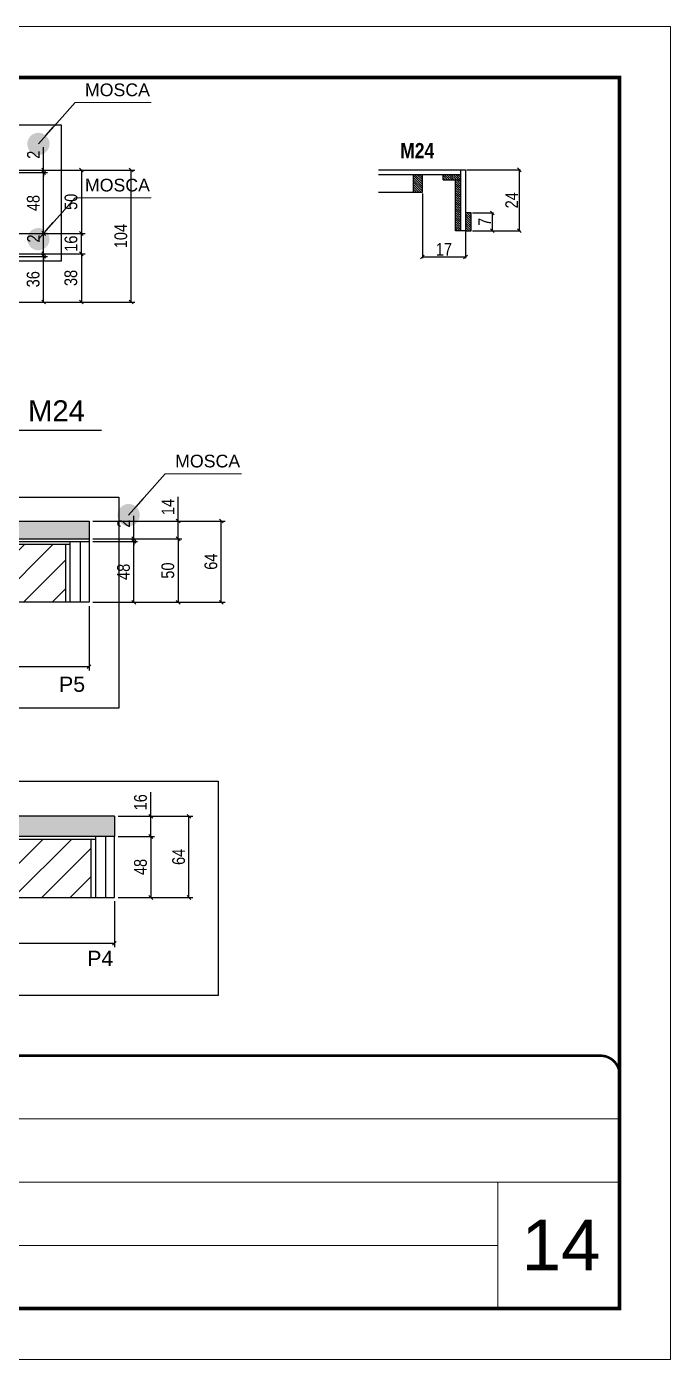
# Model space of a CAD drawing. Extents: x 2603 to 22413, y 1253 to 30260.
# Drawn here: x 5179 to 5686, y 25373 to 26423 of the extents above; entities that cross this region are included whole.
import ezdxf

# ---------------------------------------------------------------- set-up
doc = ezdxf.new("R2010")
doc.units = 0
doc.linetypes.add('CONTINUO', pattern=[0])
doc.linetypes.add('DASHED', pattern=[0.75, 0.5, -0.25])
for name, color, linetype in [('5', 5, 'Continuous'), ('COTA', 241, 'Continuous'), ('detalhes', 4, 'Continuous'), ('NOMENCLATURA', 7, 'Continuous'), ('Painéis', 200, 'Continuous'), ('SARR_2.2x10', 60, 'Continuous'), ('SARR_2.2x7', 40, 'Continuous'), ('SARR_3.5x7', 81, 'Continuous')]:
    doc.layers.add(name, color=color, linetype=linetype)
for name, color, linetype, lineweight in [('CARIMBO', 255, 'Continuous', 9), ('Folhas', 255, 'Continuous', 9), ('Hachura', 251, 'Continuous', 9), ('SARRAFO DE PRESSAO', 251, 'DASHED', 9)]:
    doc.layers.add(name, color=color, linetype=linetype, lineweight=lineweight)
doc.styles.add('ARIAL', font='arial.ttf')
doc.styles.add('COTA TECNICA', font='techl___.ttf', dxfattribs={"height": 10})
doc.styles.add('COTA TECNICA 2X', font='techl___.ttf', dxfattribs={"height": 10})
doc.styles.add('COTA TECNICA-50', font='techl___.ttf', dxfattribs={"height": 9})
doc.styles.get("Standard").update_dxf_attribs({"font": 'arial.ttf'})
doc.styles.add('TECNICA', font='techb___.ttf', dxfattribs={"height": 10})
doc.dimstyles.new('3x', dxfattribs={"dimtxt": 10, "dimasz": 5, "dimexe": 7, "dimexo": 5, "dimgap": 4, "dimtad": 1, "dimdec": 4, "dimlfac": 0.3333333333333333, "dimdsep": 46, "dimtxsty": 'Standard', "dimblk": 'DOT', "dimcen": 0.09, "dimclrd": 1, "dimclre": 1, "dimclrt": 2, "dimadec": 0, "dimazin": 2, "dimtfac": 1, "dimtdec": 4, "dimtmove": 0, "dimatfit": 3, "dimldrblk": 'DOT', "dimfxl": 1, "dimtolj": 1, "dimtzin": 0, "dimlwd": 9, "dimlwe": 9, "dimarcsym": 0})
doc.dimstyles.new('COTA PAINEL-50', dxfattribs={"dimtxt": 9, "dimasz": 3, "dimexe": 3, "dimexo": 3, "dimgap": 3, "dimtad": 1, "dimdec": 1, "dimzin": 12, "dimdsep": 46, "dimtxsty": 'COTA TECNICA-50', "dimblk1": 'OBLIQUE', "dimblk2": 'OBLIQUE', "dimsah": 1, "dimcen": 0.9, "dimclrd": 4, "dimclre": 4, "dimclrt": 240, "dimadec": 1, "dimazin": 3, "dimtfac": 1, "dimtdec": 1, "dimtmove": 0, "dimatfit": 3, "dimfxl": 1, "dimtolj": 1, "dimtzin": 12, "dimarcsym": 0})
doc.dimstyles.new('PAINEL', dxfattribs={"dimtxt": 10, "dimasz": 3, "dimexe": 3, "dimexo": 3, "dimgap": 3, "dimtad": 1, "dimdec": 1, "dimzin": 12, "dimdsep": 46, "dimtxsty": 'COTA TECNICA', "dimblk1": 'OBLIQUE', "dimblk2": 'OBLIQUE', "dimsah": 1, "dimcen": 0.9, "dimclrd": 4, "dimclre": 4, "dimclrt": 240, "dimadec": 1, "dimazin": 3, "dimtfac": 1, "dimtdec": 1, "dimtmove": 0, "dimatfit": 3, "dimfxl": 1, "dimtolj": 1, "dimtzin": 12, "dimarcsym": 0})
doc.dimstyles.new('SECAO', dxfattribs={"dimscale": 0.3333333333333333, "dimtxt": 5, "dimasz": 9, "dimexe": 3, "dimexo": 3, "dimgap": 3, "dimtad": 1, "dimdec": 1, "dimlfac": 0.5, "dimzin": 12, "dimdsep": 46, "dimtxsty": 'COTA TECNICA 2X', "dimblk1": 'OBLIQUE', "dimblk2": 'OBLIQUE', "dimsah": 1, "dimcen": 0.9, "dimclrd": 4, "dimclre": 4, "dimclrt": 240, "dimadec": 1, "dimazin": 3, "dimtfac": 1, "dimtdec": 1, "dimtmove": 0, "dimatfit": 3, "dimfxl": 1, "dimtolj": 1, "dimtzin": 12, "dimarcsym": 0})
pattern_1 = [(135, (-127029.2225945584, -3805.956274011018), (-0.8838834764831844, -0.8838834764831843), [])]
pattern_2 = [(45, (-126418.0313902294, -5382.982574682463), (-11.22532015133644, 11.22532015133644), [])]

# ---------------------------------------------------------------- blocks, each defined once
blk = doc.blocks.new('9999999999')
at = {"color": 30, "linetype": 'CONTINUO'}
for p, q in [((98564.56196592061, 34379.63774966353), (99583.97835781069, 34379.63774966353)), ((98564.56196592061, 34329.8268713108), (99487.97835781069, 34329.8268713108)), ((99583.97835781069, 34329.8268713108), (99487.97835781069, 34329.8268713108)), ((99487.97835781069, 34329.8268713108), (99487.97835781069, 34230.20511460536)), ((98564.56196592063, 34280.01599295808), (99487.97835781069, 34280.01599295808))]:
    blk.add_line(p, q, dxfattribs=at)
at = {"color": 30, "linetype": 'CONTINUO', "const_width": 2}
blk.add_lwpolyline([(99583.97835781069, 34230.20511460536), (99583.97835781069, 34414.44862801625, 0.4142135623730951), (99568.97835781069, 34429.44862801625), (98228.97835781069, 34429.44862801625, 0.4142135623730951), (98213.97835781069, 34414.44862801625), (98213.97835781069, 34245.20511460536, 0.4142135623730951), (98228.97835781069, 34230.20511460536), (99583.97835781069, 34230.20511460536)], format="xyb", dxfattribs=at)
at = {"layer": 'Folhas'}
blk.add_lwpolyline([(98138.97835781069, 34190.20511460536), (99623.97835781069, 34190.20511460536), (99623.97835781069, 35240.20511460536), (98138.97835781069, 35240.20511460536)], close=True, dxfattribs=at)
at = {"layer": 'Folhas', "color": 30, "const_width": 3}
blk.add_lwpolyline([(98213.97835781069, 34230.20511460536), (99583.97835781069, 34230.20511460536), (99583.97835781069, 35200.20511460536), (98213.97835781069, 35200.20511460536)], close=True, dxfattribs=at)
blk = doc.blocks.new('_Oblique')
at = {"color": 0, "linetype": 'ByBlock', "lineweight": -2}
blk.add_line((-0.5, -0.5), (0.5, 0.5), dxfattribs=at)
blk = doc.blocks.new('*D2968')
at = {"layer": 'COTA', "color": 4, "linetype": 'ByBlock', "lineweight": -2, "transparency": 16777216}
for p, q in [((5159.559038727311, 26310.44334662005), (5225.502833506034, 26310.44334662005)), ((5222.502833506034, 26310.44334662005), (5222.502833506034, 26260.44334662006)), ((5159.559038727311, 26260.44334662006), (5225.502833506034, 26260.44334662006))]:
    blk.add_line(p, q, dxfattribs=at)
at = {"layer": 'Defpoints', "color": 0, "linetype": 'ByBlock', "transparency": 16777216}
for p in [(5156.559038727311, 26310.44334662005), (5156.559038727311, 26260.44334662006), (5222.502833506034, 26260.44334662006)]:
    blk.add_point(p, dxfattribs=at)
at = {"layer": 'COTA', "color": 4, "linetype": 'ByBlock', "lineweight": -2, "transparency": 16777216, "xscale": 3, "yscale": 3, "zscale": 3}
for p, rotation in [((5222.502833506034, 26310.44334662005), 90), ((5222.502833506034, 26260.44334662006), 270)]:
    blk.add_blockref('_Oblique', p, dxfattribs=dict(at, rotation=rotation))
at = {"layer": 'COTA', "color": 240, "linetype": 'ByBlock', "transparency": 16777216, "insert": (5214.393184383233, 26285.44334662005), "char_height": 10, "attachment_point": 5, "rotation": 90, "style": 'COTA TECNICA'}
blk.add_mtext('\\A1;50', dxfattribs=at)
blk = doc.blocks.new('*D2969')
at = {"layer": 'COTA', "color": 4, "linetype": 'ByBlock', "lineweight": -2, "transparency": 16777216}
for p, q in [((5159.559038727311, 26244.44334662005), (5225.502833506151, 26244.44334662005)), ((5222.502833506151, 26244.44334662005), (5222.502833506151, 26206.44334662006)), ((5159.559038727311, 26206.44334662006), (5225.502833506151, 26206.44334662006))]:
    blk.add_line(p, q, dxfattribs=at)
at = {"layer": 'Defpoints', "color": 0, "linetype": 'ByBlock', "transparency": 16777216}
for p in [(5156.559038727311, 26244.44334662005), (5156.559038727311, 26206.44334662006), (5222.502833506151, 26206.44334662006)]:
    blk.add_point(p, dxfattribs=at)
at = {"layer": 'COTA', "color": 4, "linetype": 'ByBlock', "lineweight": -2, "transparency": 16777216, "xscale": 3, "yscale": 3, "zscale": 3}
for p, rotation in [((5222.502833506151, 26244.44334662005), 90), ((5222.502833506151, 26206.44334662006), 270)]:
    blk.add_blockref('_Oblique', p, dxfattribs=dict(at, rotation=rotation))
at = {"layer": 'COTA', "color": 240, "linetype": 'ByBlock', "transparency": 16777216, "insert": (5214.261605435981, 26225.44334662005), "char_height": 10, "attachment_point": 5, "rotation": 90, "style": 'COTA TECNICA'}
blk.add_mtext('\\A1;38', dxfattribs=at)
blk = doc.blocks.new('*D2970')
at = {"layer": 'COTA', "color": 4, "linetype": 'ByBlock', "lineweight": -2, "transparency": 16777216}
for p, q in [((5159.559038727311, 26260.44334662006), (5225.502833505619, 26260.44334662006)), ((5222.502833505619, 26244.44334662005), (5222.502833505619, 26260.44334662006)), ((5159.559038727311, 26244.44334662005), (5225.502833505619, 26244.44334662005))]:
    blk.add_line(p, q, dxfattribs=at)
at = {"layer": 'Defpoints', "color": 0, "linetype": 'ByBlock', "transparency": 16777216}
for p in [(5156.559038727311, 26260.44334662006), (5222.502833505619, 26260.44334662006), (5156.559038727311, 26244.44334662005)]:
    blk.add_point(p, dxfattribs=at)
at = {"layer": 'COTA', "color": 4, "linetype": 'ByBlock', "lineweight": -2, "transparency": 16777216, "xscale": 3, "yscale": 3, "zscale": 3}
for p, rotation in [((5222.502833505619, 26260.44334662006), 90), ((5222.502833505619, 26244.44334662005), 270)]:
    blk.add_blockref('_Oblique', p, dxfattribs=dict(at, rotation=rotation))
at = {"layer": 'COTA', "color": 240, "linetype": 'ByBlock', "transparency": 16777216, "insert": (5214.400494324338, 26252.44334662005), "char_height": 10, "attachment_point": 5, "rotation": 90, "style": 'COTA TECNICA'}
blk.add_mtext('\\A1;16', dxfattribs=at)
blk = doc.blocks.new('*D2971')
at = {"layer": 'COTA', "color": 4, "linetype": 'ByBlock', "lineweight": -2, "transparency": 16777216}
for p, q in [((5159.559038727311, 26310.44334662005), (5264.743127508234, 26310.44334662005)), ((5261.743127508234, 26206.44334662006), (5261.743127508234, 26310.44334662005)), ((5159.559038727311, 26206.44334662006), (5264.743127508234, 26206.44334662006))]:
    blk.add_line(p, q, dxfattribs=at)
at = {"layer": 'Defpoints', "color": 0, "linetype": 'ByBlock', "transparency": 16777216}
for p in [(5156.559038727311, 26310.44334662005), (5261.743127508234, 26310.44334662005), (5156.559038727311, 26206.44334662006)]:
    blk.add_point(p, dxfattribs=at)
at = {"layer": 'COTA', "color": 4, "linetype": 'ByBlock', "lineweight": -2, "transparency": 16777216, "xscale": 3, "yscale": 3, "zscale": 3}
for p, rotation in [((5261.743127508234, 26310.44334662005), 90), ((5261.743127508234, 26206.44334662006), 270)]:
    blk.add_blockref('_Oblique', p, dxfattribs=dict(at, rotation=rotation))
at = {"layer": 'COTA', "color": 240, "linetype": 'ByBlock', "transparency": 16777216, "insert": (5253.640788326954, 26258.44334662005), "char_height": 10, "attachment_point": 5, "rotation": 90, "style": 'COTA TECNICA'}
blk.add_mtext('\\A1;104', dxfattribs=at)
blk = doc.blocks.new('*D2973')
at = {"layer": 'COTA', "color": 4, "lineweight": -2, "transparency": 16777216}
for p, q in [((5526.106968681386, 26310.66302323984), (5568.554412893602, 26310.66302323984)), ((5567.554412893602, 26262.66302323984), (5567.554412893602, 26310.66302323984)), ((5530.506968681409, 26262.66302323984), (5568.554412893602, 26262.66302323984))]:
    blk.add_line(p, q, dxfattribs=at)
at = {"layer": 'Defpoints', "color": 0, "transparency": 16777216}
for p in [(5525.106968681386, 26310.66302323984), (5567.554412893602, 26310.66302323984), (5529.506968681409, 26262.66302323984)]:
    blk.add_point(p, dxfattribs=at)
at = {"layer": 'COTA', "color": 4, "lineweight": -2, "transparency": 16777216, "xscale": 3, "yscale": 3, "zscale": 3}
for p, rotation in [((5567.554412893602, 26310.66302323984), 90), ((5567.554412893602, 26262.66302323984), 270)]:
    blk.add_blockref('_Oblique', p, dxfattribs=dict(at, rotation=rotation))
at = {"layer": 'COTA', "color": 240, "transparency": 16777216, "insert": (5561.481313478404, 26286.66302323983), "char_height": 10, "attachment_point": 5, "rotation": 90, "style": 'COTA TECNICA 2X'}
blk.add_mtext('\\A1;24', dxfattribs=at)
blk = doc.blocks.new('*D2974')
at = {"layer": 'COTA', "color": 4, "lineweight": -2, "transparency": 16777216}
for p, q in [((5530.506968681409, 26276.66302323984), (5547.201825464494, 26276.66302323984)), ((5546.201825464494, 26276.66302323984), (5546.201825464494, 26262.66302323984)), ((5530.506968681409, 26262.66302323984), (5547.201825464494, 26262.66302323984))]:
    blk.add_line(p, q, dxfattribs=at)
at = {"layer": 'Defpoints', "color": 0, "transparency": 16777216}
for p in [(5529.506968681409, 26276.66302323984), (5529.506968681409, 26262.66302323984), (5546.201825464494, 26262.66302323984)]:
    blk.add_point(p, dxfattribs=at)
at = {"layer": 'COTA', "color": 4, "lineweight": -2, "transparency": 16777216, "xscale": 3, "yscale": 3, "zscale": 3}
for p, rotation in [((5546.201825464494, 26276.66302323984), 90), ((5546.201825464494, 26262.66302323984), 270)]:
    blk.add_blockref('_Oblique', p, dxfattribs=dict(at, rotation=rotation))
at = {"layer": 'COTA', "color": 240, "transparency": 16777216, "insert": (5540.128726049295, 26269.66302323983), "char_height": 10, "attachment_point": 5, "rotation": 90, "style": 'COTA TECNICA 2X'}
blk.add_mtext('\\A1;7', dxfattribs=at)
blk = doc.blocks.new('*D2975')
at = {"layer": 'COTA', "color": 4, "lineweight": -2, "transparency": 16777216}
for p, q in [((5491.106968681384, 26292.06302323983), (5491.106968681384, 26240.97444062478)), ((5525.106968681384, 26261.66302323982), (5525.106968681384, 26240.97444062478)), ((5491.106968681384, 26241.97444062478), (5525.106968681384, 26241.97444062478))]:
    blk.add_line(p, q, dxfattribs=at)
at = {"layer": 'Defpoints', "color": 0, "transparency": 16777216}
for p in [(5491.106968681384, 26293.06302323983), (5525.106968681384, 26262.66302323982), (5525.106968681384, 26241.97444062478)]:
    blk.add_point(p, dxfattribs=at)
at = {"layer": 'COTA', "color": 4, "lineweight": -2, "transparency": 16777216, "xscale": 3, "yscale": 3, "zscale": 3, "rotation": 180}
blk.add_blockref('_Oblique', (5491.106968681384, 26241.97444062478), dxfattribs=at)
at = {"layer": 'COTA', "color": 4, "lineweight": -2, "transparency": 16777216, "xscale": 3, "yscale": 3, "zscale": 3}
blk.add_blockref('_Oblique', (5525.106968681384, 26241.97444062478), dxfattribs=at)
at = {"layer": 'COTA', "color": 240, "transparency": 16777216, "insert": (5508.106968681384, 26248.04754003998), "char_height": 10, "attachment_point": 5, "style": 'COTA TECNICA 2X'}
blk.add_mtext('\\A1;17', dxfattribs=at)
blk = doc.blocks.new('*D2980')
at = {"layer": 'COTA', "color": 4, "linetype": 'ByBlock', "lineweight": -2, "transparency": 16777216}
for p, q in [((4984.55903872731, 25966.89772377004), (4984.55903872731, 25916.25621589182)), ((5228.55903872731, 25966.89772377004), (5228.55903872731, 25916.25621589182)), ((4984.55903872731, 25919.25621589182), (5228.55903872731, 25919.25621589182))]:
    blk.add_line(p, q, dxfattribs=at)
at = {"layer": 'Defpoints', "color": 0, "linetype": 'ByBlock', "transparency": 16777216}
for p in [(4984.55903872731, 25969.89772377004), (5228.55903872731, 25969.89772377004), (5228.55903872731, 25919.25621589182)]:
    blk.add_point(p, dxfattribs=at)
at = {"layer": 'COTA', "color": 4, "linetype": 'ByBlock', "lineweight": -2, "transparency": 16777216, "xscale": 3, "yscale": 3, "zscale": 3, "rotation": 180}
blk.add_blockref('_Oblique', (4984.55903872731, 25919.25621589182), dxfattribs=at)
at = {"layer": 'COTA', "color": 4, "linetype": 'ByBlock', "lineweight": -2, "transparency": 16777216, "xscale": 3, "yscale": 3, "zscale": 3}
blk.add_blockref('_Oblique', (5228.55903872731, 25919.25621589182), dxfattribs=at)
at = {"layer": 'COTA', "color": 240, "linetype": 'ByBlock', "transparency": 16777216, "insert": (5106.55903872731, 25926.82200536551), "char_height": 9, "attachment_point": 5, "style": 'COTA TECNICA-50'}
blk.add_mtext('\\A1;244', dxfattribs=at)
blk = doc.blocks.new('*D2810')
at = {"layer": 'COTA', "color": 4, "linetype": 'ByBlock', "lineweight": -2, "transparency": 16777216}
for p, q in [((5231.559038727311, 26019.89772377005), (5301.779346388066, 26019.89772377005)), ((5298.779346388066, 26019.89772377005), (5298.779346388066, 25969.89772377005)), ((5231.559038727311, 25969.89772377005), (5301.779346388066, 25969.89772377005))]:
    blk.add_line(p, q, dxfattribs=at)
at = {"layer": 'Defpoints', "color": 0, "linetype": 'ByBlock', "transparency": 16777216}
for p in [(5228.559038727311, 26019.89772377005), (5228.559038727311, 25969.89772377005), (5298.779346388066, 25969.89772377005)]:
    blk.add_point(p, dxfattribs=at)
at = {"layer": 'COTA', "color": 4, "linetype": 'ByBlock', "lineweight": -2, "transparency": 16777216, "xscale": 3, "yscale": 3, "zscale": 3}
for p, rotation in [((5298.779346388066, 26019.89772377005), 90), ((5298.779346388066, 25969.89772377005), 270)]:
    blk.add_blockref('_Oblique', p, dxfattribs=dict(at, rotation=rotation))
at = {"layer": 'COTA', "color": 240, "linetype": 'ByBlock', "transparency": 16777216, "insert": (5290.669697265265, 25994.89772377005), "char_height": 10, "attachment_point": 5, "rotation": 90, "style": 'COTA TECNICA'}
blk.add_mtext('\\A1;50', dxfattribs=at)
blk = doc.blocks.new('*D2811')
at = {"layer": 'COTA', "color": 4, "linetype": 'ByBlock', "lineweight": -2, "transparency": 16777216}
for p, q in [((5298.779346388183, 26033.89772377005), (5298.779346388183, 26053.01468283437)), ((5231.559038727311, 26033.89772377005), (5301.779346388183, 26033.89772377005)), ((5298.779346388183, 26019.89772377005), (5298.779346388183, 26033.89772377005)), ((5231.559038727311, 26019.89772377005), (5301.779346388183, 26019.89772377005))]:
    blk.add_line(p, q, dxfattribs=at)
at = {"layer": 'Defpoints', "color": 0, "linetype": 'ByBlock', "transparency": 16777216}
for p in [(5228.559038727311, 26033.89772377005), (5298.779346388183, 26033.89772377005), (5228.559038727311, 26019.89772377005)]:
    blk.add_point(p, dxfattribs=at)
at = {"layer": 'COTA', "color": 4, "linetype": 'ByBlock', "lineweight": -2, "transparency": 16777216, "xscale": 3, "yscale": 3, "zscale": 3}
for p, rotation in [((5298.779346388183, 26033.89772377005), 90), ((5298.779346388183, 26019.89772377005), 270)]:
    blk.add_blockref('_Oblique', p, dxfattribs=dict(at, rotation=rotation))
at = {"layer": 'COTA', "color": 240, "linetype": 'ByBlock', "transparency": 16777216, "insert": (5290.706246972984, 26044.9562033022), "char_height": 10, "attachment_point": 5, "rotation": 90, "style": 'COTA TECNICA'}
blk.add_mtext('\\A1;14', dxfattribs=at)
blk = doc.blocks.new('*D2812')
at = {"layer": 'COTA', "color": 4, "linetype": 'ByBlock', "lineweight": -2, "transparency": 16777216}
for p, q in [((5231.559038727311, 26033.89772377005), (5335.711480601109, 26033.89772377005)), ((5332.711480601109, 25969.89772377005), (5332.711480601109, 26033.89772377005)), ((5231.559038727311, 25969.89772377005), (5335.711480601109, 25969.89772377005))]:
    blk.add_line(p, q, dxfattribs=at)
at = {"layer": 'Defpoints', "color": 0, "linetype": 'ByBlock', "transparency": 16777216}
for p in [(5228.559038727311, 26033.89772377005), (5332.711480601109, 26033.89772377005), (5228.559038727311, 25969.89772377005)]:
    blk.add_point(p, dxfattribs=at)
at = {"layer": 'COTA', "color": 4, "linetype": 'ByBlock', "lineweight": -2, "transparency": 16777216, "xscale": 3, "yscale": 3, "zscale": 3}
for p, rotation in [((5332.711480601109, 26033.89772377005), 90), ((5332.711480601109, 25969.89772377005), 270)]:
    blk.add_blockref('_Oblique', p, dxfattribs=dict(at, rotation=rotation))
at = {"layer": 'COTA', "color": 240, "linetype": 'ByBlock', "transparency": 16777216, "insert": (5324.609141419828, 26001.89772377004), "char_height": 10, "attachment_point": 5, "rotation": 90, "style": 'COTA TECNICA'}
blk.add_mtext('\\A1;64', dxfattribs=at)
blk = doc.blocks.new('*D2815')
at = {"layer": 'COTA', "color": 4, "linetype": 'ByBlock', "lineweight": -2, "transparency": 16777216}
for p, q in [((5004.55903872731, 25734.34786279764), (5004.55903872731, 25698.25989504754)), ((5248.55903872731, 25734.34786279764), (5248.55903872731, 25698.25989504754)), ((5004.55903872731, 25701.25989504754), (5248.55903872731, 25701.25989504754))]:
    blk.add_line(p, q, dxfattribs=at)
at = {"layer": 'Defpoints', "color": 0, "linetype": 'ByBlock', "transparency": 16777216}
for p in [(5004.55903872731, 25737.34786279764), (5248.55903872731, 25737.34786279764), (5248.55903872731, 25701.25989504754)]:
    blk.add_point(p, dxfattribs=at)
at = {"layer": 'COTA', "color": 4, "linetype": 'ByBlock', "lineweight": -2, "transparency": 16777216, "xscale": 3, "yscale": 3, "zscale": 3, "rotation": 180}
blk.add_blockref('_Oblique', (5004.55903872731, 25701.25989504754), dxfattribs=at)
at = {"layer": 'COTA', "color": 4, "linetype": 'ByBlock', "lineweight": -2, "transparency": 16777216, "xscale": 3, "yscale": 3, "zscale": 3}
blk.add_blockref('_Oblique', (5248.55903872731, 25701.25989504754), dxfattribs=at)
at = {"layer": 'COTA', "color": 240, "linetype": 'ByBlock', "transparency": 16777216, "insert": (5126.55903872731, 25709.33299446274), "char_height": 10, "attachment_point": 5, "style": 'COTA TECNICA'}
blk.add_mtext('\\A1;244', dxfattribs=at)
blk = doc.blocks.new('*D2816')
at = {"layer": 'COTA', "color": 4, "linetype": 'ByBlock', "lineweight": -2, "transparency": 16777216}
for p, q in [((5251.559038727311, 25785.34786279765), (5280.222692898999, 25785.34786279765)), ((5277.222692898999, 25785.34786279765), (5277.222692898999, 25737.34786279766)), ((5251.559038727311, 25737.34786279766), (5280.222692898999, 25737.34786279766))]:
    blk.add_line(p, q, dxfattribs=at)
at = {"layer": 'Defpoints', "color": 0, "linetype": 'ByBlock', "transparency": 16777216}
for p in [(5248.559038727311, 25785.34786279765), (5248.559038727311, 25737.34786279766), (5277.222692898999, 25737.34786279766)]:
    blk.add_point(p, dxfattribs=at)
at = {"layer": 'COTA', "color": 4, "linetype": 'ByBlock', "lineweight": -2, "transparency": 16777216, "xscale": 3, "yscale": 3, "zscale": 3}
for p, rotation in [((5277.222692898999, 25785.34786279765), 90), ((5277.222692898999, 25737.34786279766), 270)]:
    blk.add_blockref('_Oblique', p, dxfattribs=dict(at, rotation=rotation))
at = {"layer": 'COTA', "color": 240, "linetype": 'ByBlock', "transparency": 16777216, "insert": (5269.127663659238, 25761.34786279765), "char_height": 10, "attachment_point": 5, "rotation": 90, "style": 'COTA TECNICA'}
blk.add_mtext('\\A1;48', dxfattribs=at)
blk = doc.blocks.new('*D2817')
at = {"layer": 'COTA', "color": 4, "linetype": 'ByBlock', "lineweight": -2, "transparency": 16777216}
for p, q in [((5277.222692899057, 25801.34786279765), (5277.222692899057, 25820.36248268069)), ((5251.559038727311, 25801.34786279765), (5280.222692899057, 25801.34786279765)), ((5277.222692899057, 25785.34786279765), (5277.222692899057, 25801.34786279765)), ((5251.559038727311, 25785.34786279765), (5280.222692899057, 25785.34786279765))]:
    blk.add_line(p, q, dxfattribs=at)
at = {"layer": 'Defpoints', "color": 0, "linetype": 'ByBlock', "transparency": 16777216}
for p in [(5248.559038727311, 25801.34786279765), (5277.222692899057, 25801.34786279765), (5248.559038727311, 25785.34786279765)]:
    blk.add_point(p, dxfattribs=at)
at = {"layer": 'COTA', "color": 4, "linetype": 'ByBlock', "lineweight": -2, "transparency": 16777216, "xscale": 3, "yscale": 3, "zscale": 3}
for p, rotation in [((5277.222692899057, 25801.34786279765), 90), ((5277.222692899057, 25785.34786279765), 270)]:
    blk.add_blockref('_Oblique', p, dxfattribs=dict(at, rotation=rotation))
at = {"layer": 'COTA', "color": 240, "linetype": 'ByBlock', "transparency": 16777216, "insert": (5269.120353717776, 25812.35517273916), "char_height": 10, "attachment_point": 5, "rotation": 90, "style": 'COTA TECNICA'}
blk.add_mtext('\\A1;16', dxfattribs=at)
blk = doc.blocks.new('*D2818')
at = {"layer": 'COTA', "color": 4, "linetype": 'ByBlock', "lineweight": -2, "transparency": 16777216}
for p, q in [((5251.559038727311, 25801.34786279765), (5310.272648556624, 25801.34786279765)), ((5307.272648556624, 25737.34786279766), (5307.272648556624, 25801.34786279765)), ((5251.559038727311, 25737.34786279766), (5310.272648556624, 25737.34786279766))]:
    blk.add_line(p, q, dxfattribs=at)
at = {"layer": 'Defpoints', "color": 0, "linetype": 'ByBlock', "transparency": 16777216}
for p in [(5248.559038727311, 25801.34786279765), (5307.272648556624, 25801.34786279765), (5248.559038727311, 25737.34786279766)]:
    blk.add_point(p, dxfattribs=at)
at = {"layer": 'COTA', "color": 4, "linetype": 'ByBlock', "lineweight": -2, "transparency": 16777216, "xscale": 3, "yscale": 3, "zscale": 3}
for p, rotation in [((5307.272648556624, 25801.34786279765), 90), ((5307.272648556624, 25737.34786279766), 270)]:
    blk.add_blockref('_Oblique', p, dxfattribs=dict(at, rotation=rotation))
at = {"layer": 'COTA', "color": 240, "linetype": 'ByBlock', "transparency": 16777216, "insert": (5299.170309375343, 25769.34786279765), "char_height": 10, "attachment_point": 5, "rotation": 90, "style": 'COTA TECNICA'}
blk.add_mtext('\\A1;64', dxfattribs=at)
blk = doc.blocks.new('*D2819')
at = {"layer": 'COTA', "color": 4, "linetype": 'ByBlock', "lineweight": -2, "transparency": 16777216}
for p, q in [((5231.559038727311, 26017.89772377005), (5266.844601466437, 26017.89772377005)), ((5263.844601466437, 25969.89772377005), (5263.844601466437, 26017.89772377005)), ((5231.559038727311, 25969.89772377005), (5266.844601466437, 25969.89772377005))]:
    blk.add_line(p, q, dxfattribs=at)
at = {"layer": 'Defpoints', "color": 0, "linetype": 'ByBlock', "transparency": 16777216}
for p in [(5228.559038727311, 26017.89772377005), (5263.844601466437, 26017.89772377005), (5228.559038727311, 25969.89772377005)]:
    blk.add_point(p, dxfattribs=at)
at = {"layer": 'COTA', "color": 4, "linetype": 'ByBlock', "lineweight": -2, "transparency": 16777216, "xscale": 3, "yscale": 3, "zscale": 3}
for p, rotation in [((5263.844601466437, 26017.89772377005), 90), ((5263.844601466437, 25969.89772377005), 270)]:
    blk.add_blockref('_Oblique', p, dxfattribs=dict(at, rotation=rotation))
at = {"layer": 'COTA', "color": 240, "linetype": 'ByBlock', "transparency": 16777216, "insert": (5255.749572226677, 25993.89772377004), "char_height": 10, "attachment_point": 5, "rotation": 90, "style": 'COTA TECNICA'}
blk.add_mtext('\\A1;48', dxfattribs=at)
blk = doc.blocks.new('*D2820')
at = {"layer": 'COTA', "color": 4, "linetype": 'ByBlock', "lineweight": -2, "transparency": 16777216}
for p, q in [((5263.844601466553, 26019.89772377005), (5263.844601466553, 26038.00883488116)), ((5231.559038727311, 26019.89772377005), (5266.844601466553, 26019.89772377005)), ((5263.844601466553, 26017.89772377005), (5263.844601466553, 26019.89772377005)), ((5231.559038727311, 26017.89772377005), (5266.844601466553, 26017.89772377005)), ((5263.844601466553, 26017.89772377005), (5263.844601466553, 26014.89772377005))]:
    blk.add_line(p, q, dxfattribs=at)
at = {"layer": 'Defpoints', "color": 0, "linetype": 'ByBlock', "transparency": 16777216}
for p in [(5228.559038727311, 26019.89772377005), (5263.844601466553, 26019.89772377005), (5228.559038727311, 26017.89772377005)]:
    blk.add_point(p, dxfattribs=at)
at = {"layer": 'COTA', "color": 4, "linetype": 'ByBlock', "lineweight": -2, "transparency": 16777216, "xscale": 3, "yscale": 3, "zscale": 3}
for p, rotation in [((5263.844601466553, 26019.89772377005), 270), ((5263.844601466553, 26017.89772377005), 90)]:
    blk.add_blockref('_Oblique', p, dxfattribs=dict(at, rotation=rotation))
at = {"layer": 'COTA', "color": 240, "linetype": 'ByBlock', "transparency": 16777216, "insert": (5255.84460146656, 26031.9532793256), "char_height": 10, "attachment_point": 5, "rotation": 90, "style": 'COTA TECNICA'}
blk.add_mtext('\\A1;2', dxfattribs=at)
blk = doc.blocks.new('_Dot')
at = {"color": 0, "linetype": 'ByBlock', "lineweight": -2}
blk.add_line((-0.5, 0), (-1, 0), dxfattribs=at)
at = {"color": 0, "linetype": 'ByBlock', "const_width": 0.5}
blk.add_lwpolyline([(-0.25, 0, 1), (0.25, 0, 1)], format="xyb", close=True, dxfattribs=at)
blk = doc.blocks.new('*D1609')
at = {"layer": 'COTA', "color": 4, "linetype": 'ByBlock', "lineweight": -2, "transparency": 16777216}
for p, q in [((5159.559038727311, 26242.44334662005), (5195.765451350366, 26242.44334662005)), ((5192.765451350366, 26206.44334662006), (5192.765451350366, 26242.44334662005)), ((5159.559038727311, 26206.44334662006), (5195.765451350366, 26206.44334662006))]:
    blk.add_line(p, q, dxfattribs=at)
at = {"layer": 'Defpoints', "color": 0, "linetype": 'ByBlock', "transparency": 16777216}
for p in [(5156.559038727311, 26242.44334662005), (5192.765451350366, 26242.44334662005), (5156.559038727311, 26206.44334662006)]:
    blk.add_point(p, dxfattribs=at)
at = {"layer": 'COTA', "color": 4, "linetype": 'ByBlock', "lineweight": -2, "transparency": 16777216, "xscale": 3, "yscale": 3, "zscale": 3}
for p, rotation in [((5192.765451350366, 26242.44334662005), 90), ((5192.765451350366, 26206.44334662006), 270)]:
    blk.add_blockref('_Oblique', p, dxfattribs=dict(at, rotation=rotation))
at = {"layer": 'COTA', "color": 240, "linetype": 'ByBlock', "transparency": 16777216, "insert": (5184.546153104758, 26224.44334662005), "char_height": 10, "attachment_point": 5, "rotation": 90, "style": 'COTA TECNICA'}
blk.add_mtext('\\A1;36', dxfattribs=at)
blk = doc.blocks.new('*D309')
at = {"layer": 'COTA', "color": 4, "linetype": 'ByBlock', "lineweight": -2, "transparency": 16777216}
for p, q in [((5192.765451350483, 26244.44334662005), (5192.765451350483, 26262.55445773116)), ((5159.559038727311, 26244.44334662005), (5195.765451350483, 26244.44334662005)), ((5159.559038727311, 26242.44334662005), (5195.765451350483, 26242.44334662005)), ((5192.765451350483, 26242.44334662005), (5192.765451350483, 26244.44334662005)), ((5192.765451350483, 26242.44334662005), (5192.765451350483, 26239.44334662005))]:
    blk.add_line(p, q, dxfattribs=at)
at = {"layer": 'Defpoints', "color": 0, "linetype": 'ByBlock', "transparency": 16777216}
for p in [(5156.559038727311, 26244.44334662005), (5156.559038727311, 26242.44334662005), (5192.765451350483, 26244.44334662005)]:
    blk.add_point(p, dxfattribs=at)
at = {"layer": 'COTA', "color": 4, "linetype": 'ByBlock', "lineweight": -2, "transparency": 16777216, "xscale": 3, "yscale": 3, "zscale": 3}
for p, rotation in [((5192.765451350483, 26244.44334662005), 270), ((5192.765451350483, 26242.44334662005), 90)]:
    blk.add_blockref('_Oblique', p, dxfattribs=dict(at, rotation=rotation))
at = {"layer": 'COTA', "color": 240, "linetype": 'ByBlock', "transparency": 16777216, "insert": (5184.765451350489, 26256.4989021756), "char_height": 10, "attachment_point": 5, "rotation": 90, "style": 'COTA TECNICA'}
blk.add_mtext('\\A1;2', dxfattribs=at)
blk = doc.blocks.new('*D1610')
at = {"layer": 'COTA', "color": 4, "linetype": 'ByBlock', "lineweight": -2, "transparency": 16777216}
for p, q in [((5159.559038727311, 26308.44334662005), (5195.76545135054, 26308.44334662005)), ((5192.76545135054, 26260.44334662006), (5192.76545135054, 26308.44334662005)), ((5159.559038727311, 26260.44334662006), (5195.76545135054, 26260.44334662006))]:
    blk.add_line(p, q, dxfattribs=at)
at = {"layer": 'Defpoints', "color": 0, "linetype": 'ByBlock', "transparency": 16777216}
for p in [(5156.559038727311, 26308.44334662005), (5192.76545135054, 26308.44334662005), (5156.559038727311, 26260.44334662006)]:
    blk.add_point(p, dxfattribs=at)
at = {"layer": 'COTA', "color": 4, "linetype": 'ByBlock', "lineweight": -2, "transparency": 16777216, "xscale": 3, "yscale": 3, "zscale": 3}
for p, rotation in [((5192.76545135054, 26308.44334662005), 90), ((5192.76545135054, 26260.44334662006), 270)]:
    blk.add_blockref('_Oblique', p, dxfattribs=dict(at, rotation=rotation))
at = {"layer": 'COTA', "color": 240, "linetype": 'ByBlock', "transparency": 16777216, "insert": (5184.67042211078, 26284.44334662005), "char_height": 10, "attachment_point": 5, "rotation": 90, "style": 'COTA TECNICA'}
blk.add_mtext('\\A1;48', dxfattribs=at)
blk = doc.blocks.new('*D310')
at = {"layer": 'COTA', "color": 4, "linetype": 'ByBlock', "lineweight": -2, "transparency": 16777216}
for p, q in [((5192.765451350658, 26310.44334662005), (5192.765451350658, 26328.55445773116)), ((5159.559038727311, 26310.44334662005), (5195.765451350658, 26310.44334662005)), ((5159.559038727311, 26308.44334662005), (5195.765451350658, 26308.44334662005)), ((5192.765451350658, 26308.44334662005), (5192.765451350658, 26310.44334662005)), ((5192.765451350658, 26308.44334662005), (5192.765451350658, 26305.44334662005))]:
    blk.add_line(p, q, dxfattribs=at)
at = {"layer": 'Defpoints', "color": 0, "linetype": 'ByBlock', "transparency": 16777216}
for p in [(5156.559038727311, 26310.44334662005), (5156.559038727311, 26308.44334662005), (5192.765451350658, 26310.44334662005)]:
    blk.add_point(p, dxfattribs=at)
at = {"layer": 'COTA', "color": 4, "linetype": 'ByBlock', "lineweight": -2, "transparency": 16777216, "xscale": 3, "yscale": 3, "zscale": 3}
for p, rotation in [((5192.765451350658, 26310.44334662005), 270), ((5192.765451350658, 26308.44334662005), 90)]:
    blk.add_blockref('_Oblique', p, dxfattribs=dict(at, rotation=rotation))
at = {"layer": 'COTA', "color": 240, "linetype": 'ByBlock', "transparency": 16777216, "insert": (5184.765451350664, 26322.4989021756), "char_height": 10, "attachment_point": 5, "rotation": 90, "style": 'COTA TECNICA'}
blk.add_mtext('\\A1;2', dxfattribs=at)

msp = doc.modelspace()

# ---------------------------------------------------------------- hatches: boundary and pattern name
at = {"layer": 'COTA', "linetype": 'ByBlock'}
h = msp.add_hatch(dxfattribs=at)
h.set_pattern_fill('AR-CONC', color=256, scale=0.03)
h.set_pattern_definition([(49.99999999999999, (-126422.0313902294, -5382.982574682463), (5.46554006988012, -0.4781725661670926), [0.5715, -6.2865]), (355, (-126422.0313902294, -5382.982574682463), (-1.05730264274908, 5.731705357171054), [0.4572, -5.0292175251]), (100.4514447, (-126421.5759300194, -5383.022422287463), (4.408237412710598, 5.253532557365853), [0.4857002639999999, -5.342707337999999]), (46.18420000000001, (-126422.0313902294, -5381.458574682462), (8.132371226763897, -1.261269837981814), [0.85725, -9.429749999999999]), (96.63555760999992, (-126421.3536932294, -5381.563679682463), (7.12212402154509, 7.422783737931645), [0.7285506942, -8.0140682448]), (351.1841511700001, (-126422.0313902294, -5381.458574682462), (7.12212402194931, 7.422783737565979), [0.6857990120999999, -7.5437919576]), (21, (-126421.2693902294, -5381.839574682463), (4.548431738073974, -3.067955945612628), [0.5715, -6.2865]), (326.0000000000001, (-126421.2693902294, -5381.839574682463), (1.854060850429412, 5.525638983669578), [0.4572, -5.029199999999999]), (71.45144499999999, (-126420.8903542514, -5382.095237679463), (6.402492578361485, 2.457683066577157), [0.485700264, -5.342698127999999]), (37.50000000000001, (-126422.0313902294, -5382.982574682463), (0.0926580975177545, 2.536651166194593), [0, -4.96824, 0, -5.1054, 0, -5.04825]), (7.499999999999999, (-126422.0313902294, -5382.982574682463), (2.004589875309172, 3.005417244543585), [0, -2.910839999999999, 0, -4.85394, 0, -1.92405]), (327.5, (-126423.7306502294, -5382.982574682463), (4.067717855006141, -0.1718623197802033), [0, -1.905, 0, -5.9436, 0, -7.886699999999999]), (317.5, (-126424.4926502294, -5382.982574682463), (4.443875441580541, 0.7627947309999908), [0, -2.4765, 0, -3.94716, 0, -5.6007])])
h.paths.add_polyline_path([(4854.05903872731, 25984.89772377004), (4877.05903872731, 25984.89772377003), (4877.05903872731, 26019.89772377004), (5228.55903872731, 26019.89772377003), (5228.55903872731, 26033.89772377003), (4877.05903872731, 26033.89772377006), (4877.05903872731, 26048.89772377003), (4533.55903872731, 26048.89772377003), (4533.55903872731, 26032.89772377003), (4854.05903872731, 26032.89772377004)])
h = msp.add_hatch(dxfattribs=at)
h.set_pattern_fill('AR-CONC', color=256, scale=0.03)
h.set_pattern_definition([(49.99999999999999, (-128165.0135338326, -6852.633773681946), (5.46554006988012, -0.4781725661670926), [0.5715, -6.2865]), (355, (-128165.0135338326, -6852.633773681946), (-1.05730264274908, 5.731705357171054), [0.4572, -5.0292175251]), (100.4514447, (-128164.5580736226, -6852.673621286945), (4.408237412710598, 5.253532557365853), [0.4857002639999999, -5.342707337999999]), (46.18420000000001, (-128165.0135338326, -6851.109773681945), (8.132371226763897, -1.261269837981814), [0.85725, -9.429749999999999]), (96.63555760999992, (-128164.3358368326, -6851.214878681947), (7.12212402154509, 7.422783737931645), [0.7285506942, -8.0140682448]), (351.1841511700001, (-128165.0135338326, -6851.109773681945), (7.12212402194931, 7.422783737565979), [0.6857990120999999, -7.5437919576]), (21, (-128164.2515338326, -6851.490773681946), (4.548431738073974, -3.067955945612628), [0.5715, -6.2865]), (326.0000000000001, (-128164.2515338326, -6851.490773681946), (1.854060850429412, 5.525638983669578), [0.4572, -5.029199999999999]), (71.45144499999999, (-128163.8724978546, -6851.746436678945), (6.402492578361485, 2.457683066577157), [0.485700264, -5.342698127999999]), (37.50000000000001, (-128165.0135338326, -6852.633773681946), (0.0926580975177545, 2.536651166194593), [0, -4.96824, 0, -5.1054, 0, -5.04825]), (7.499999999999999, (-128165.0135338326, -6852.633773681946), (2.004589875309172, 3.005417244543585), [0, -2.910839999999999, 0, -4.85394, 0, -1.92405]), (327.5, (-128166.7127938326, -6852.633773681946), (4.067717855006141, -0.1718623197802033), [0, -1.905, 0, -5.9436, 0, -7.886699999999999]), (317.5, (-128167.4747938326, -6852.633773681946), (4.443875441580541, 0.7627947309999908), [0, -2.4765, 0, -3.94716, 0, -5.6007])])
h.paths.add_polyline_path([(4533.55903872731, 25801.34786279764), (4533.55903872731, 25785.34786279764), (5248.55903872731, 25785.34786279764), (5248.55903872731, 25801.34786279764)])
at = {"layer": 'Hachura', "linetype": 'ByBlock'}
h = msp.add_hatch(dxfattribs=at)
h.set_pattern_fill('ANSI31', color=256, scale=5)
h.set_pattern_definition(pattern_2)
h.paths.add_polyline_path([(4981.059038727368, 25969.89772377004), (4981.059038727368, 26015.69772377003), (4880.55903872731, 26015.69772377003), (4880.559038727368, 25969.89772377004)])
h.paths.add_polyline_path([(4988.05903872731, 26015.69772377003), (4988.05903872731, 25969.89772377004), (5210.05903872731, 25969.89772377004), (5210.05903872731, 26015.69772377005)])
h = msp.add_hatch(dxfattribs=at)
h.set_pattern_fill('ANSI31', color=256, scale=5)
h.set_pattern_definition(pattern_2)
h.paths.add_polyline_path([(4757.05903872731, 25737.34786279764), (4757.05903872731, 25783.14786279764), (4552.05903872731, 25783.14786279765), (4552.059038727339, 25737.34786279764)])
h.paths.add_polyline_path([(4764.05903872728, 25783.14786279764), (4764.05903872728, 25737.34786279764), (5001.05903872731, 25737.34786279764), (5001.05903872731, 25783.14786279764)])
h.paths.add_polyline_path([(5230.05903872728, 25737.34786279764), (5230.05903872731, 25783.14786279764), (5008.05903872728, 25783.14786279764), (5008.05903872728, 25737.34786279764)])
at = {"layer": 'SARR_2.2x10'}
h = msp.add_hatch(dxfattribs=at)
h.set_pattern_fill('ANSI31', color=256, scale=10, angle=90)
h.set_pattern_definition([(135, (-127029.6225945584, -3789.956274011018), (-0.8838834764831844, -0.8838834764831843), [])])
h.paths.add_polyline_path([(5491.106968681384, 26307.06302323983), (5484.106968681384, 26307.06302323983), (5484.106968681384, 26293.06302323983), (5491.106968681384, 26293.06302323983)])
h = msp.add_hatch(dxfattribs=at)
h.set_pattern_fill('ANSI31', color=256, scale=10, angle=90)
h.set_pattern_definition([(135, (-127029.2225945584, -3789.956274011018), (-0.8838834764831844, -0.8838834764831843), [])])
h.paths.add_polyline_path([(5507.506968681408, 26307.06302323983), (5507.506968681408, 26302.66302323983), (5521.506968681408, 26302.66302323983), (5521.506968681408, 26307.06302323983)])
h = msp.add_hatch(dxfattribs=at)
h.set_pattern_fill('ANSI31', color=256, scale=10, angle=90)
h.set_pattern_definition(pattern_1)
h.paths.add_polyline_path([(5517.106968681384, 26262.66302323982), (5521.506968681408, 26262.66302323982), (5521.506968681408, 26302.66302323983), (5517.106968681384, 26302.66302323983)])
h = msp.add_hatch(dxfattribs=at)
h.set_pattern_fill('ANSI31', color=256, scale=10, angle=90)
h.set_pattern_definition(pattern_1)
h.paths.add_polyline_path([(5529.506968681408, 26276.66302323982), (5525.106968681384, 26276.66302323982), (5525.106968681384, 26262.66302323982), (5529.506968681408, 26262.66302323982)])

# ---------------------------------------------------------------- linework, layer by layer
at = {"layer": 'COTA', "linetype": 'ByBlock'}
for p, q in [((4877.05903872731, 26033.89772377006), (5228.55903872731, 26033.89772377003)), ((5228.55903872731, 26033.89772377003), (5228.55903872731, 26019.89772377004)), ((5248.55903872731, 25801.34786279764), (4533.55903872731, 25801.34786279764)), ((5248.55903872731, 25801.34786279764), (5248.55903872731, 25785.34786279764))]:
    msp.add_line(p, q, dxfattribs=at)
at = {"layer": 'COTA'}
for points in [[(4873.497861290285, 26346.18736292372), (5206.603508208696, 26346.18736292372), (5206.603508208696, 26238.80740994795), (4873.497861290285, 26238.80740994795)], [(4951.454464236085, 26052.63671089376), (5251.950030497886, 26052.63671089376), (5251.950030497886, 25886.6038980449), (4951.454464236085, 25886.6038980449)], [(4488.839306432019, 25828.88269737164), (5330.316044237705, 25828.88269737164), (5330.316044237705, 25660.18126679015), (4488.839306432019, 25660.18126679015)]]:
    msp.add_lwpolyline(points, close=True, dxfattribs=at)
at = {"layer": 'NOMENCLATURA', "linetype": 'Continuous'}
msp.add_line((5238.374792759887, 26105.34359617005), (5167.377636462972, 26105.34359617005), dxfattribs=at)
at = {"layer": 'Painéis', "linetype": 'Continuous'}
for p, q in [((5456.548532004757, 26310.66302323982), (5525.106968681384, 26310.66302323982)), ((5456.548532004757, 26307.06302323983), (5521.506968681408, 26307.06302323983)), ((5521.506968681408, 26262.66302323982), (5521.506968681408, 26310.66302323982)), ((5525.106968681384, 26310.66302323982), (5525.106968681384, 26262.66302323982)), ((5525.106968681384, 26262.66302323982), (5521.506968681408, 26262.66302323982)), ((4877.05903872731, 26019.89772377004), (5228.55903872731, 26019.89772377003)), ((5228.55903872731, 26019.89772377004), (5228.55903872731, 25969.89772377004)), ((4877.05903872731, 26017.89772377004), (5228.55903872731, 26017.89772377003)), ((5228.55903872731, 25969.89772377004), (4877.05903872731, 25969.89772377004)), ((5248.55903872731, 25785.34786279764), (4533.55903872731, 25785.34786279764)), ((5248.55903872731, 25737.34786279764), (5248.55903872731, 25785.34786279764)), ((4533.55903872731, 25737.34786279764), (5248.55903872731, 25737.34786279764))]:
    msp.add_line(p, q, dxfattribs=at)
at = {"layer": 'SARR_2.2x10'}
for p, q in [((5484.106968681384, 26293.06302323983), (5484.106968681384, 26307.06302323983)), ((5491.106968681384, 26293.06302323983), (5491.106968681384, 26307.06302323983)), ((5507.506968681408, 26302.66302323983), (5507.506968681408, 26307.06302323982)), ((5507.506968681408, 26302.66302323983), (5521.506968681408, 26302.66302323983)), ((5517.106968681384, 26262.66302323982), (5517.106968681384, 26302.66302323984)), ((5456.548532004757, 26293.06302323983), (5491.106968681384, 26293.06302323983)), ((5529.506968681408, 26276.66302323982), (5525.106968681384, 26276.66302323982)), ((5529.506968681408, 26262.66302323982), (5529.506968681408, 26276.66302323982)), ((5521.506968681408, 26262.66302323982), (5517.106968681384, 26262.66302323982)), ((5525.106968681384, 26262.66302323982), (5529.506968681408, 26262.66302323982))]:
    msp.add_line(p, q, dxfattribs=at)
at = {"layer": 'SARR_2.2x7', "linetype": 'Continuous'}
for p, q in [((4984.55903872731, 26015.69772377003), (5213.55903872731, 26015.69772377005)), ((5221.559038727368, 26017.89772377003), (5221.55903872731, 25969.89772377003)), ((5233.55903872731, 25783.14786279764), (5004.55903872731, 25783.14786279764)), ((5241.559038727339, 25785.34786279764), (5241.55903872731, 25737.34786279764))]:
    msp.add_line(p, q, dxfattribs=at)
at = {"layer": 'SARR_3.5x7'}
for p, q in [((5210.05903872731, 26015.69772377004), (5210.05903872731, 25969.89772377004)), ((5213.55903872731, 26017.89772377003), (5213.55903872731, 25969.89772377004)), ((5230.05903872731, 25783.14786279765), (5230.05903872728, 25737.34786279764)), ((5233.55903872731, 25785.34786279764), (5233.55903872728, 25737.34786279764))]:
    msp.add_line(p, q, dxfattribs=at)

# ---------------------------------------------------------------- block references
at = {"layer": 'SARRAFO DE PRESSAO', "color": 6, "linetype": 'ByBlock'}
msp.add_blockref('9999999999', (-93937.5097480401, -8816.755831833629), dxfattribs=at)

# ---------------------------------------------------------------- texts
at = {"layer": '5', "linetype": 'Continuous'}
for s, rotation, p in [('P5', 3.550247623884672e-05, (5204.952156528479, 25899.35807317372)), ('P4', 359.9999644975238, (5227.133520500674, 25683.36176720067))]:
    msp.add_text(s, height=12, rotation=rotation, dxfattribs=at).set_placement(p)
at = {"layer": 'CARIMBO', "style": 'ARIAL'}
for s, height, p in [('MOSCA', 10, (5225.312085681564, 26368.67320365905)), ('MOSCA', 10, (5225.312085681389, 26293.6176481035)), ('MOSCA', 10, (5296.391235797519, 26076.19775624765)), ('14', 40, (5569.328850478223, 25443.59312239266))]:
    msp.add_text(s, height=height, dxfattribs=at).set_placement(p)
at = {"layer": 'detalhes', "insert": (5473.715376939623, 26331.76200906727), "char_height": 12, "attachment_point": 1, "style": 'TECNICA'}
msp.add_mtext_dynamic_manual_height_columns('M24', width=87.18481862643966, gutter_width=1, heights=[0], dxfattribs=at)
at = {"layer": 'NOMENCLATURA', "linetype": 'Continuous'}
msp.add_text('M24', height=16.49999175001634, dxfattribs=at).set_placement((5180.483050380541, 26112.54064617195))

# ---------------------------------------------------------------- dimensions: what is measured, and where the dimension line sits
at = {"layer": 'COTA', "linetype": 'ByBlock'}
for base, p1, p2, picture, middle in [((5192.765451350658, 26310.44334662005), (5156.55903872731, 26308.44334662004), (5156.55903872731, 26310.44334662004), '*D310', (5184.765451350664, 26322.4989021756)), ((5222.502833506034, 26260.44334662006), (5156.55903872731, 26310.44334662004), (5156.55903872731, 26260.44334662004), '*D2968', (5214.393184383233, 26285.44334662005)), ((5261.743127508234, 26310.44334662005), (5156.55903872731, 26206.44334662004), (5156.55903872731, 26310.44334662004), '*D2971', (5253.640788326954, 26258.44334662005)), ((5192.76545135054, 26308.44334662005), (5156.55903872731, 26260.44334662004), (5156.55903872731, 26308.44334662004), '*D1610', (5184.67042211078, 26284.44334662005)), ((5192.765451350483, 26244.44334662005), (5156.55903872731, 26242.44334662004), (5156.55903872731, 26244.44334662004), '*D309', (5184.765451350489, 26256.4989021756)), ((5222.502833506151, 26206.44334662006), (5156.55903872731, 26244.44334662004), (5156.55903872731, 26206.44334662004), '*D2969', (5214.261605435981, 26225.44334662005)), ((5192.765451350366, 26242.44334662005), (5156.55903872731, 26206.44334662004), (5156.55903872731, 26242.44334662004), '*D1609', (5184.546153104758, 26224.44334662005)), ((5298.779346388183, 26033.89772377005), (5228.55903872731, 26019.89772377004), (5228.55903872731, 26033.89772377003), '*D2811', (5290.706246972984, 26044.9562033022)), ((5263.844601466553, 26019.89772377005), (5228.55903872731, 26017.89772377003), (5228.55903872731, 26019.89772377004), '*D2820', (5255.84460146656, 26031.9532793256)), ((5332.711480601109, 26033.89772377005), (5228.55903872731, 25969.89772377004), (5228.55903872731, 26033.89772377003), '*D2812', (5324.609141419828, 26001.89772377004)), ((5298.779346388066, 25969.89772377005), (5228.55903872731, 26019.89772377004), (5228.55903872731, 25969.89772377004), '*D2810', (5290.669697265265, 25994.89772377005)), ((5263.844601466437, 26017.89772377005), (5228.55903872731, 25969.89772377004), (5228.55903872731, 26017.89772377003), '*D2819', (5255.749572226677, 25993.89772377004)), ((5277.222692899057, 25801.34786279765), (5248.55903872731, 25785.34786279764), (5248.55903872731, 25801.34786279764), '*D2817', (5269.120353717776, 25812.35517273916)), ((5307.272648556624, 25801.34786279765), (5248.55903872731, 25737.34786279764), (5248.55903872731, 25801.34786279764), '*D2818', (5299.170309375343, 25769.34786279765)), ((5277.222692898999, 25737.34786279766), (5248.55903872731, 25785.34786279764), (5248.55903872731, 25737.34786279764), '*D2816', (5269.127663659238, 25761.34786279765))]:
    dim = msp.add_linear_dim(base=base, p1=p1, p2=p2, angle=90, dimstyle='PAINEL', dxfattribs=at)
    dim.commit()
    dim.dimension.update_dxf_attribs({"geometry": picture, "text_midpoint": middle})
at = {"layer": 'COTA'}
for base, p1, p2, picture, middle in [((5567.554412893602, 26310.66302323984), (5529.506968681408, 26262.66302323982), (5525.106968681384, 26310.66302323982), '*D2973', (5561.481313478404, 26286.66302323983)), ((5546.201825464494, 26262.66302323984), (5529.506968681408, 26276.66302323982), (5529.506968681408, 26262.66302323982), '*D2974', (5540.128726049295, 26269.66302323983))]:
    dim = msp.add_linear_dim(base=base, p1=p1, p2=p2, angle=90, dimstyle='SECAO', dxfattribs=at)
    dim.commit()
    dim.dimension.update_dxf_attribs({"geometry": picture, "text_midpoint": middle})
dim = msp.add_linear_dim(base=(5525.106968681384, 26241.97444062478), p1=(5491.106968681384, 26293.06302323983), p2=(5525.106968681384, 26262.66302323982), dimstyle='SECAO', dxfattribs=at)
dim.commit()
dim.dimension.update_dxf_attribs({"geometry": '*D2975', "text_midpoint": (5508.106968681384, 26248.04754003998)})
at = {"layer": 'COTA', "linetype": 'ByBlock'}
dim = msp.add_linear_dim(base=(5222.502833505619, 26260.44334662006), p1=(5156.55903872731, 26244.44334662004), p2=(5156.55903872731, 26260.44334662004), angle=90, dimstyle='PAINEL', dxfattribs=at)
dim.commit()
dim.dimension.update_dxf_attribs({"geometry": '*D2970', "text_midpoint": (5222.502833505625, 26252.44334662005), "dimtype": 160})
dim = msp.add_linear_dim(base=(5228.55903872731, 25919.25621589182), p1=(4984.55903872731, 25969.89772377004), p2=(5228.55903872731, 25969.89772377004), dimstyle='COTA PAINEL-50', override={"dimarcsym": 1}, dxfattribs=at)
dim.commit()
dim.dimension.update_dxf_attribs({"geometry": '*D2980', "text_midpoint": (5106.55903872731, 25926.82200536551)})
dim = msp.add_linear_dim(base=(5248.55903872731, 25701.25989504754), p1=(5004.55903872731, 25737.34786279764), p2=(5248.55903872731, 25737.34786279764), dimstyle='PAINEL', dxfattribs=at)
dim.commit()
dim.dimension.update_dxf_attribs({"geometry": '*D2815', "text_midpoint": (5126.55903872731, 25709.33299446274)})

# ---------------------------------------------------------------- leaders
at = {"layer": 'Hachura'}
for points in [[(5188.678426709548, 26331.07600790248), (5217.528766956993, 26363.67320365906), (5277.59721528593, 26363.67320365906)], [(5188.678426709374, 26256.02045234692), (5217.528766956819, 26288.61764810351), (5277.597215285756, 26288.61764810351)], [(5259.757576825503, 26038.60056049107), (5288.607917072948, 26071.19775624765), (5348.676365401885, 26071.19775624765)]]:
    msp.add_leader(points, dimstyle='3x', override={"dimasz": 17.5, "dimgap": 4, "dimtad": 0}, dxfattribs=at)

doc.saveas('drawing.dxf')
